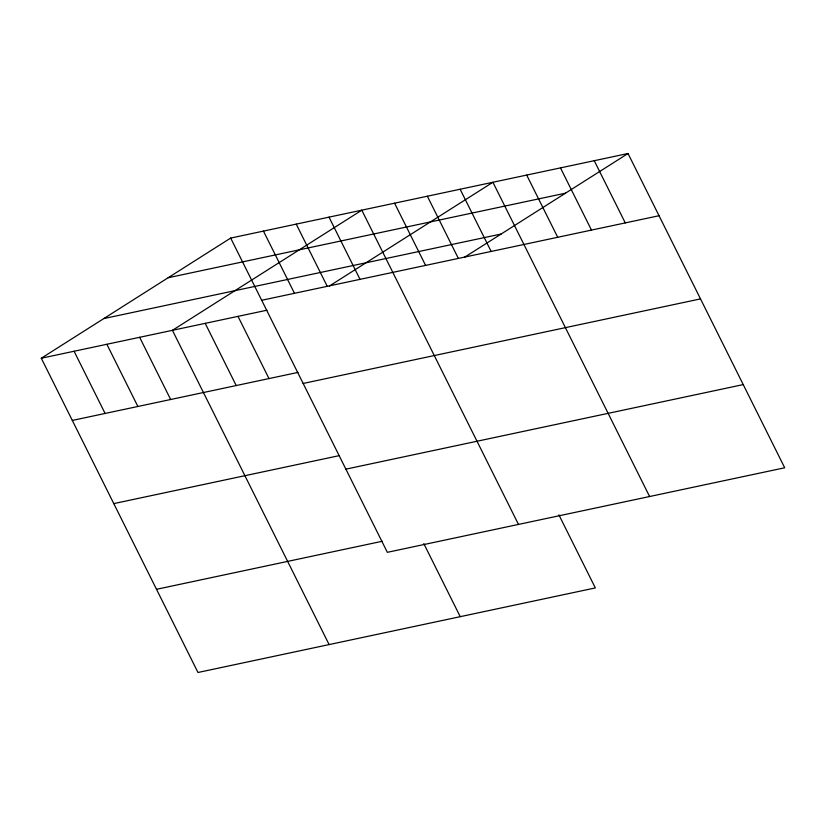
<?xml version="1.0" encoding="UTF-8"?>
<svg xmlns="http://www.w3.org/2000/svg" width="826" height="826" viewBox="0 0 826 826"><rect width="100%" height="100%" fill="white"/><g stroke="black" fill="none" stroke-linecap="round" stroke-linejoin="round"><path stroke-width="1.24" d="M558.903 514.866L595.329 587.926L197.982 672.488L41.3 358.226L230.671 238.074L628.018 153.512L784.7 467.774L387.353 552.326L230.671 238.074M329.409 286.013L492.915 182.267L649.597 496.519M464.511 257.258L628.018 153.512M168.174 277.732L565.531 193.17M103.787 318.578L501.145 234.016M261.687 300.282L659.034 215.72M41.3 358.226L266.984 310.204M72.316 420.434L298 372.402M303.152 383.46L700.5 298.898M113.781 503.612L339.465 455.58M345.877 469.158L743.224 384.596M156.506 589.31L382.201 541.278M594.245 160.709L625.261 222.906M560.472 167.895L591.478 230.093M526.699 175.081L557.705 237.279M460.144 189.247L491.15 251.445M427.362 196.216L458.368 258.424M394.58 203.196L425.586 265.394M518.48 524.427L361.798 210.176L172.428 330.328L329.109 644.579M329.016 217.145L360.022 279.353M296.235 224.125L327.241 286.323M423.8 543.611L460.227 616.671M263.453 231.104L294.459 293.302M237.991 316.368L268.997 378.576M205.209 323.348L236.215 385.556M139.646 337.297L170.652 399.505M106.864 344.277L137.88 406.485M74.082 351.256L105.098 413.454"/></g></svg>
